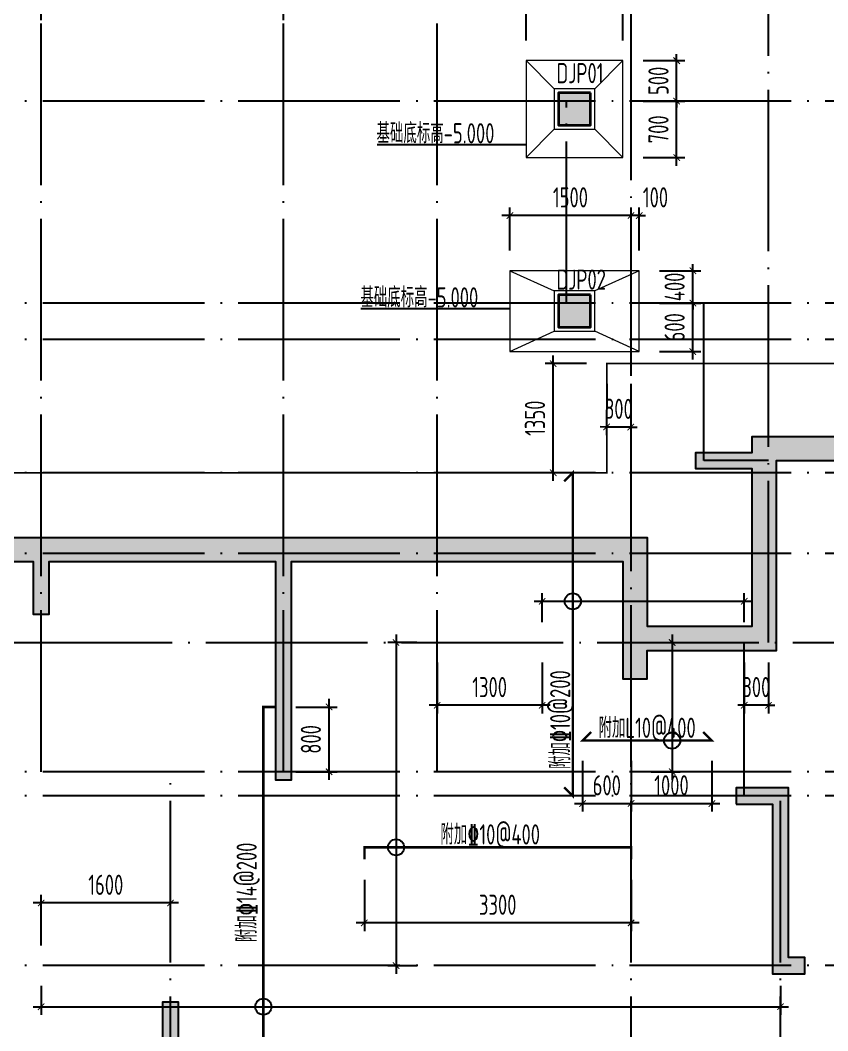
# Model space of a CAD drawing. Extents: x 826826 to 1642106, y -156213 to 399140.
# Drawn here: x 1071416 to 1081409, y 331422 to 343928 of the extents above; entities that cross this region are included whole.
import ezdxf
from ezdxf.enums import TextEntityAlignment as Align

# ---------------------------------------------------------------- set-up
doc = ezdxf.new("R2010")
doc.units = 0
doc.header["$LTSCALE"] = 1000
doc.linetypes.add('DOTE', pattern=[2.42, 2, -0.2, 0.02, -0.2])
doc.layers.get('0').update_dxf_attribs({"linetype": 'CONTINUOUS'})
doc.layers.get('DEFPOINTS').update_dxf_attribs({"linetype": 'CONTINUOUS'})
for name, color, linetype in [('A-AXIS', 1, 'CONTINUOUS'), ('A-DOTE', 10, 'DOTE'), ('DIM_ELEV', 3, 'CONTINUOUS'), ('S-B板配筋', 6, 'CONTINUOUS'), ('S-B板配筋号', 7, 'CONTINUOUS'), ('S-J基础底板', 5, 'CONTINUOUS'), ('S-J基础底板标注', 3, 'CONTINUOUS'), ('S-Q墙填充', 252, 'CONTINUOUS'), ('S-Q墙实线', 6, 'CONTINUOUS'), ('S-Y一般标注', 3, 'CONTINUOUS'), ('S-Z柱填充', 252, 'CONTINUOUS'), ('S-Z柱实线', 6, 'CONTINUOUS'), ('独立基础', 2, 'CONTINUOUS')]:
    doc.layers.add(name, color=color, linetype=linetype)
doc.layers.add('独基集中标注', color=7, linetype='CONTINUOUS', lineweight=18)
doc.styles.add('TSSD_DIMENSION', font='Tssdeng.shx', dxfattribs={"width": 0.7, "bigfont": 'tssdchn.shx'})
doc.styles.add('TSSD_REIN', font='tssdeng.shx', dxfattribs={"width": 0.7, "height": 300, "bigfont": 'tssdchn.shx'})
doc.styles.add('样式 1', font='yjkeng.shx', dxfattribs={"width": 0.7, "height": 250, "bigfont": 'yjkchn.shx'})
doc.dimstyles.new('TSSD_100_100$0', dxfattribs={"dimtxt": 300, "dimasz": 80, "dimexe": 100, "dimexo": 250, "dimgap": 100, "dimtad": 1, "dimdec": 0, "dimzin": 0, "dimdsep": 46, "dimtxsty": 'TSSD_DIMENSION', "dimblk": 'ARCHTICK', "dimcen": 0, "dimdle": 100, "dimclrd": 3, "dimclre": 3, "dimclrt": 7, "dimadec": 0, "dimazin": 0, "dimtfac": 1, "dimtdec": 0, "dimtix": 1, "dimtmove": 2, "dimatfit": 3, "dimldrblk": 'ARCHTICK', "dimfxl": 0, "dimtolj": 1, "dimtzin": 0, "dimarcsym": 0})

# ---------------------------------------------------------------- blocks, each defined once
blk = doc.blocks.new('_ArchTick')
at = {"color": 0, "linetype": 'ByBlock', "const_width": 0.15}
blk.add_lwpolyline([(-0.5, -0.5), (0.5, 0.5)], dxfattribs=at)
blk = doc.blocks.new('*D48')
at = {"layer": 'DEFPOINTS', "color": 0}
for p in [(742521, 350782), (740721, 349782), (742521, 349782)]:
    blk.add_point(p, dxfattribs=at)
at = {"layer": 'S-Y一般标注', "color": 0, "lineweight": -2}
for p, q in [((740721, 350032), (740721, 350882)), ((742521, 350032), (742521, 350882)), ((740621, 350782), (742621, 350782))]:
    blk.add_line(p, q, dxfattribs=at)
at = {"layer": 'S-Y一般标注', "color": 0, "lineweight": -2, "xscale": 100, "yscale": 100, "zscale": 100, "rotation": 180}
blk.add_blockref('_ArchTick', (740721, 350782), dxfattribs=at)
at = {"layer": 'S-Y一般标注', "color": 0, "lineweight": -2, "xscale": 100, "yscale": 100, "zscale": 100}
blk.add_blockref('_ArchTick', (742521, 350782), dxfattribs=at)
at = {"layer": 'S-Y一般标注', "color": 7, "insert": (741621, 351032), "char_height": 300, "attachment_point": 5, "style": 'TSSD_DIMENSION'}
blk.add_mtext('\\A1;1800', dxfattribs=at)
blk = doc.blocks.new('*D49')
at = {"layer": 'DEFPOINTS', "color": 0}
for p in [(745521, 350782), (742521, 349782), (745521, 349782)]:
    blk.add_point(p, dxfattribs=at)
at = {"layer": 'S-Y一般标注', "color": 0, "lineweight": -2}
for p, q in [((742521, 350032), (742521, 350882)), ((745521, 350032), (745521, 350882)), ((742421, 350782), (745621, 350782))]:
    blk.add_line(p, q, dxfattribs=at)
at = {"layer": 'S-Y一般标注', "color": 0, "lineweight": -2, "xscale": 100, "yscale": 100, "zscale": 100, "rotation": 180}
blk.add_blockref('_ArchTick', (742521, 350782), dxfattribs=at)
at = {"layer": 'S-Y一般标注', "color": 0, "lineweight": -2, "xscale": 100, "yscale": 100, "zscale": 100}
blk.add_blockref('_ArchTick', (745521, 350782), dxfattribs=at)
at = {"layer": 'S-Y一般标注', "color": 7, "insert": (744021, 351032), "char_height": 300, "attachment_point": 5, "style": 'TSSD_DIMENSION'}
blk.add_mtext('\\A1;3000', dxfattribs=at)
blk = doc.blocks.new('*D50')
at = {"layer": 'DEFPOINTS', "color": 0}
for p in [(747421, 350782), (745521, 349782), (747421, 349782)]:
    blk.add_point(p, dxfattribs=at)
at = {"layer": 'S-Y一般标注', "color": 0, "lineweight": -2}
for p, q in [((745521, 350032), (745521, 350882)), ((747421, 350032), (747421, 350882)), ((745421, 350782), (747521, 350782))]:
    blk.add_line(p, q, dxfattribs=at)
at = {"layer": 'S-Y一般标注', "color": 0, "lineweight": -2, "xscale": 100, "yscale": 100, "zscale": 100, "rotation": 180}
blk.add_blockref('_ArchTick', (745521, 350782), dxfattribs=at)
at = {"layer": 'S-Y一般标注', "color": 0, "lineweight": -2, "xscale": 100, "yscale": 100, "zscale": 100}
blk.add_blockref('_ArchTick', (747421, 350782), dxfattribs=at)
at = {"layer": 'S-Y一般标注', "color": 7, "insert": (746471, 351032), "char_height": 300, "attachment_point": 5, "style": 'TSSD_DIMENSION'}
blk.add_mtext('\\A1;1900', dxfattribs=at)
blk = doc.blocks.new('*D51')
at = {"layer": 'DEFPOINTS', "color": 0}
for p in [(749821, 350782), (747421, 349782), (749821, 349782)]:
    blk.add_point(p, dxfattribs=at)
at = {"layer": 'S-Y一般标注', "color": 0, "lineweight": -2}
for p, q in [((747421, 350032), (747421, 350882)), ((749821, 350032), (749821, 350882)), ((747321, 350782), (749921, 350782))]:
    blk.add_line(p, q, dxfattribs=at)
at = {"layer": 'S-Y一般标注', "color": 0, "lineweight": -2, "xscale": 100, "yscale": 100, "zscale": 100, "rotation": 180}
blk.add_blockref('_ArchTick', (747421, 350782), dxfattribs=at)
at = {"layer": 'S-Y一般标注', "color": 0, "lineweight": -2, "xscale": 100, "yscale": 100, "zscale": 100}
blk.add_blockref('_ArchTick', (749821, 350782), dxfattribs=at)
at = {"layer": 'S-Y一般标注', "color": 7, "insert": (748621, 351032), "char_height": 300, "attachment_point": 5, "style": 'TSSD_DIMENSION'}
blk.add_mtext('\\A1;2400', dxfattribs=at)
blk = doc.blocks.new('*D52')
at = {"layer": 'DEFPOINTS', "color": 0}
for p in [(751521, 350782), (749821, 349782), (751521, 349782)]:
    blk.add_point(p, dxfattribs=at)
at = {"layer": 'S-Y一般标注', "color": 0, "lineweight": -2}
for p, q in [((749821, 350032), (749821, 350882)), ((751521, 350032), (751521, 350882)), ((749721, 350782), (751621, 350782))]:
    blk.add_line(p, q, dxfattribs=at)
at = {"layer": 'S-Y一般标注', "color": 0, "lineweight": -2, "xscale": 100, "yscale": 100, "zscale": 100, "rotation": 180}
blk.add_blockref('_ArchTick', (749821, 350782), dxfattribs=at)
at = {"layer": 'S-Y一般标注', "color": 0, "lineweight": -2, "xscale": 100, "yscale": 100, "zscale": 100}
blk.add_blockref('_ArchTick', (751521, 350782), dxfattribs=at)
at = {"layer": 'S-Y一般标注', "color": 7, "insert": (750671, 351032), "char_height": 300, "attachment_point": 5, "style": 'TSSD_DIMENSION'}
blk.add_mtext('\\A1;1700', dxfattribs=at)
blk = doc.blocks.new('*D53')
at = {"layer": 'DEFPOINTS', "color": 0}
for p in [(754321, 350782), (751521, 349782), (754321, 349782)]:
    blk.add_point(p, dxfattribs=at)
at = {"layer": 'S-Y一般标注', "color": 0, "lineweight": -2}
for p, q in [((751521, 350032), (751521, 350882)), ((754321, 350032), (754321, 350882)), ((751421, 350782), (754421, 350782))]:
    blk.add_line(p, q, dxfattribs=at)
at = {"layer": 'S-Y一般标注', "color": 0, "lineweight": -2, "xscale": 100, "yscale": 100, "zscale": 100, "rotation": 180}
blk.add_blockref('_ArchTick', (751521, 350782), dxfattribs=at)
at = {"layer": 'S-Y一般标注', "color": 0, "lineweight": -2, "xscale": 100, "yscale": 100, "zscale": 100}
blk.add_blockref('_ArchTick', (754321, 350782), dxfattribs=at)
at = {"layer": 'S-Y一般标注', "color": 7, "insert": (752921, 351032), "char_height": 300, "attachment_point": 5, "style": 'TSSD_DIMENSION'}
blk.add_mtext('\\A1;2800', dxfattribs=at)
blk = doc.blocks.new('*D979')
at = {"layer": 'DEFPOINTS', "color": 0}
for p in [(1078875, 342928), (1079539, 342928), (1078875, 342228)]:
    blk.add_point(p, dxfattribs=at)
at = {"layer": 'S-J基础底板标注', "color": 3, "lineweight": -2}
for p, q in [((1079125, 342928), (1079639, 342928)), ((1079539, 342128), (1079539, 343028)), ((1079125, 342228), (1079639, 342228))]:
    blk.add_line(p, q, dxfattribs=at)
at = {"layer": 'S-J基础底板标注', "color": 3, "lineweight": -2, "xscale": 80, "yscale": 80, "zscale": 80}
for p, rotation in [((1079539, 342928), 90), ((1079539, 342228), 270)]:
    blk.add_blockref('_ArchTick', p, dxfattribs=dict(at, rotation=rotation))
at = {"layer": 'S-J基础底板标注', "color": 7, "insert": (1079314, 342578), "char_height": 250, "attachment_point": 5, "rotation": 90, "style": 'TSSD_DIMENSION'}
blk.add_mtext('\\A1;700', dxfattribs=at)
blk = doc.blocks.new('*D980')
at = {"layer": 'DEFPOINTS', "color": 0}
for p in [(1079075, 340828), (1079739, 340828), (1079075, 340428)]:
    blk.add_point(p, dxfattribs=at)
at = {"layer": 'S-J基础底板标注', "color": 3, "lineweight": -2}
for p, q in [((1079325, 340828), (1079839, 340828)), ((1079739, 340828), (1079739, 340908)), ((1079739, 340428), (1079739, 340828)), ((1079325, 340428), (1079839, 340428)), ((1079739, 340428), (1079739, 340348))]:
    blk.add_line(p, q, dxfattribs=at)
at = {"layer": 'S-J基础底板标注', "color": 3, "lineweight": -2, "xscale": 80, "yscale": 80, "zscale": 80}
for p, rotation in [((1079739, 340828), 270), ((1079739, 340428), 90)]:
    blk.add_blockref('_ArchTick', p, dxfattribs=dict(at, rotation=rotation))
at = {"layer": 'S-J基础底板标注', "color": 7, "insert": (1079514, 340628), "char_height": 250, "attachment_point": 5, "rotation": 90, "style": 'TSSD_DIMENSION'}
blk.add_mtext('\\A1;400', dxfattribs=at)
blk = doc.blocks.new('*D984')
at = {"layer": 'DEFPOINTS', "color": 0}
for p in [(1078975, 341511), (1078975, 340828), (1079075, 340828)]:
    blk.add_point(p, dxfattribs=at)
at = {"layer": 'S-J基础底板标注', "color": 3, "lineweight": -2}
for p, q in [((1078975, 341078), (1078975, 341611)), ((1079075, 341078), (1079075, 341611)), ((1078975, 341511), (1078895, 341511)), ((1079075, 341511), (1078975, 341511)), ((1079075, 341511), (1079155, 341511))]:
    blk.add_line(p, q, dxfattribs=at)
at = {"layer": 'S-J基础底板标注', "color": 3, "lineweight": -2, "xscale": 80, "yscale": 80, "zscale": 80}
for p, rotation in [((1078975, 341511), 1.591803900112224e-05), ((1079075, 341511), 180.000015918039)]:
    blk.add_blockref('_ArchTick', p, dxfattribs=dict(at, rotation=rotation))
at = {"layer": 'S-J基础底板标注', "color": 7, "insert": (1079277, 341736), "char_height": 250, "attachment_point": 5, "rotation": 0, "style": 'TSSD_DIMENSION'}
blk.add_mtext('\\A1;100', dxfattribs=at)
blk = doc.blocks.new('*D985')
at = {"layer": 'DEFPOINTS', "color": 0}
for p in [(1079075, 340428), (1079739, 340428), (1079075, 339828)]:
    blk.add_point(p, dxfattribs=at)
at = {"layer": 'S-J基础底板标注', "color": 3, "lineweight": -2}
for p, q in [((1079325, 340428), (1079839, 340428)), ((1079739, 339728), (1079739, 340528)), ((1079325, 339828), (1079839, 339828))]:
    blk.add_line(p, q, dxfattribs=at)
at = {"layer": 'S-J基础底板标注', "color": 3, "lineweight": -2, "xscale": 80, "yscale": 80, "zscale": 80}
for p, rotation in [((1079739, 340428), 90), ((1079739, 339828), 270)]:
    blk.add_blockref('_ArchTick', p, dxfattribs=dict(at, rotation=rotation))
at = {"layer": 'S-J基础底板标注', "color": 7, "insert": (1079514, 340128), "char_height": 250, "attachment_point": 5, "rotation": 90, "style": 'TSSD_DIMENSION'}
blk.add_mtext('\\A1;600', dxfattribs=at)
blk = doc.blocks.new('*D986')
at = {"layer": 'DEFPOINTS', "color": 0}
for p in [(1078875, 343428), (1079539, 343428), (1078875, 342928)]:
    blk.add_point(p, dxfattribs=at)
at = {"layer": 'S-J基础底板标注', "color": 3, "lineweight": -2}
for p, q in [((1079125, 343428), (1079639, 343428)), ((1079539, 343428), (1079539, 343508)), ((1079539, 342928), (1079539, 343428)), ((1079125, 342928), (1079639, 342928)), ((1079539, 342928), (1079539, 342848))]:
    blk.add_line(p, q, dxfattribs=at)
at = {"layer": 'S-J基础底板标注', "color": 3, "lineweight": -2, "xscale": 80, "yscale": 80, "zscale": 80}
for p, rotation in [((1079539, 343428), 270), ((1079539, 342928), 90)]:
    blk.add_blockref('_ArchTick', p, dxfattribs=dict(at, rotation=rotation))
at = {"layer": 'S-J基础底板标注', "color": 7, "insert": (1079314, 343178), "char_height": 250, "attachment_point": 5, "rotation": 90, "style": 'TSSD_DIMENSION'}
blk.add_mtext('\\A1;500', dxfattribs=at)
blk = doc.blocks.new('*D990')
at = {"layer": 'DEFPOINTS', "color": 0}
for p in [(1077675, 344211), (1077675, 343428), (1078875, 343428)]:
    blk.add_point(p, dxfattribs=at)
at = {"layer": 'S-J基础底板标注', "color": 3, "lineweight": -2}
for p, q in [((1077675, 343678), (1077675, 344311)), ((1078875, 343678), (1078875, 344311)), ((1078975, 344211), (1077575, 344211))]:
    blk.add_line(p, q, dxfattribs=at)
at = {"layer": 'S-J基础底板标注', "color": 3, "lineweight": -2, "xscale": 80, "yscale": 80, "zscale": 80}
for p, rotation in [((1077675, 344211), 180.0001077058523), ((1078875, 344211), 0.0001077058522369612)]:
    blk.add_blockref('_ArchTick', p, dxfattribs=dict(at, rotation=rotation))
at = {"layer": 'S-J基础底板标注', "color": 7, "insert": (1078275, 344436), "char_height": 250, "attachment_point": 5, "rotation": 0.0001, "style": 'TSSD_DIMENSION'}
blk.add_mtext('\\A1;1200', dxfattribs=at)
blk = doc.blocks.new('*D1014')
at = {"layer": 'DEFPOINTS', "color": 0}
for p in [(1078011, 339678), (1078675, 339678), (1078675, 338328)]:
    blk.add_point(p, dxfattribs=at)
at = {"layer": 'S-J基础底板标注', "color": 3, "lineweight": -2}
for p, q in [((1078425, 339678), (1077911, 339678)), ((1078011, 338228), (1078011, 339778)), ((1078425, 338328), (1077911, 338328))]:
    blk.add_line(p, q, dxfattribs=at)
at = {"layer": 'S-J基础底板标注', "color": 3, "lineweight": -2, "xscale": 80, "yscale": 80, "zscale": 80}
for p, rotation in [((1078011, 339678), 90), ((1078011, 338328), 270)]:
    blk.add_blockref('_ArchTick', p, dxfattribs=dict(at, rotation=rotation))
at = {"layer": 'S-J基础底板标注', "color": 7, "insert": (1077786, 339003), "char_height": 250, "attachment_point": 5, "rotation": 90, "style": 'TSSD_DIMENSION'}
blk.add_mtext('\\A1;1350', dxfattribs=at)
blk = doc.blocks.new('*D1025')
at = {"layer": 'DEFPOINTS', "color": 0}
for p in [(1078675, 339678), (1078975, 339677), (1078672, 338894)]:
    blk.add_point(p, dxfattribs=at)
at = {"layer": 'S-J基础底板标注', "color": 3, "lineweight": -2}
for p, q in [((1078674, 339428), (1078671, 338794)), ((1078974, 339427), (1078971, 338793)), ((1078672, 338894), (1078592, 338895)), ((1078972, 338893), (1078672, 338894)), ((1078972, 338893), (1079052, 338893))]:
    blk.add_line(p, q, dxfattribs=at)
at = {"layer": 'S-J基础底板标注', "color": 3, "lineweight": -2, "xscale": 80, "yscale": 80, "zscale": 80}
for p, rotation in [((1078672, 338894), 359.7453935902107), ((1078972, 338893), 179.7453935902106)]:
    blk.add_blockref('_ArchTick', p, dxfattribs=dict(at, rotation=rotation))
at = {"layer": 'S-J基础底板标注', "color": 7, "insert": (1078823, 339119), "char_height": 250, "attachment_point": 5, "rotation": 359.7454, "style": 'TSSD_DIMENSION'}
blk.add_mtext('\\A1;300', dxfattribs=at)
blk = doc.blocks.new('*D1043')
at = {"layer": 'DEFPOINTS', "color": 0, "ltscale": 0.5}
for p in [(1071675, 332228), (1080825, 332228), (1080825, 331720)]:
    blk.add_point(p, dxfattribs=at)
at = {"layer": 'S-J基础底板标注', "color": 3, "lineweight": -2, "ltscale": 0.5}
for p, q in [((1071675, 331978), (1071675, 331620)), ((1080825, 331978), (1080825, 331620)), ((1071575, 331720), (1080925, 331720))]:
    blk.add_line(p, q, dxfattribs=at)
at = {"layer": 'S-J基础底板标注', "color": 3, "lineweight": -2, "ltscale": 0.5, "xscale": 80, "yscale": 80, "zscale": 80, "rotation": 180}
blk.add_blockref('_ArchTick', (1071675, 331720), dxfattribs=at)
at = {"layer": 'S-J基础底板标注', "color": 3, "lineweight": -2, "ltscale": 0.5, "xscale": 80, "yscale": 80, "zscale": 80}
blk.add_blockref('_ArchTick', (1080825, 331720), dxfattribs=at)
blk = doc.blocks.new('*D1048')
at = {"layer": 'DEFPOINTS', "color": 0, "ltscale": 0.5}
for p in [(1078975, 336228), (1078975, 334628), (1079483, 334628)]:
    blk.add_point(p, dxfattribs=at)
at = {"layer": 'S-J基础底板标注', "color": 3, "lineweight": -2, "ltscale": 0.5}
for p, q in [((1079483, 336328), (1079483, 334528)), ((1079225, 336228), (1079583, 336228)), ((1079225, 334628), (1079583, 334628))]:
    blk.add_line(p, q, dxfattribs=at)
at = {"layer": 'S-J基础底板标注', "color": 3, "lineweight": -2, "ltscale": 0.5, "xscale": 80, "yscale": 80, "zscale": 80}
for p, rotation in [((1079483, 336228), 90), ((1079483, 334628), 270)]:
    blk.add_blockref('_ArchTick', p, dxfattribs=dict(at, rotation=rotation))
blk = doc.blocks.new('*D1049')
at = {"layer": 'DEFPOINTS', "color": 0}
for p in [(1078375, 335013), (1078975, 335013), (1078975, 334235)]:
    blk.add_point(p, dxfattribs=at)
at = {"layer": 'S-J基础底板标注', "color": 3, "lineweight": -2}
for p, q in [((1078375, 334763), (1078375, 334135)), ((1078975, 334763), (1078975, 334135)), ((1078275, 334235), (1079075, 334235))]:
    blk.add_line(p, q, dxfattribs=at)
at = {"layer": 'S-J基础底板标注', "color": 3, "lineweight": -2, "xscale": 80, "yscale": 80, "zscale": 80, "rotation": 180}
blk.add_blockref('_ArchTick', (1078375, 334235), dxfattribs=at)
at = {"layer": 'S-J基础底板标注', "color": 3, "lineweight": -2, "xscale": 80, "yscale": 80, "zscale": 80}
blk.add_blockref('_ArchTick', (1078975, 334235), dxfattribs=at)
at = {"layer": 'S-J基础底板标注', "color": 7, "insert": (1078675, 334460), "char_height": 250, "attachment_point": 5, "style": 'TSSD_DIMENSION'}
blk.add_mtext('\\A1;600', dxfattribs=at)
blk = doc.blocks.new('*D1050')
at = {"layer": 'DEFPOINTS', "color": 0}
for p in [(1078975, 335013), (1079975, 335013), (1079975, 334235)]:
    blk.add_point(p, dxfattribs=at)
at = {"layer": 'S-J基础底板标注', "color": 3, "lineweight": -2}
for p, q in [((1078975, 334763), (1078975, 334135)), ((1079975, 334763), (1079975, 334135)), ((1078875, 334235), (1080075, 334235))]:
    blk.add_line(p, q, dxfattribs=at)
at = {"layer": 'S-J基础底板标注', "color": 3, "lineweight": -2, "xscale": 80, "yscale": 80, "zscale": 80, "rotation": 180}
blk.add_blockref('_ArchTick', (1078975, 334235), dxfattribs=at)
at = {"layer": 'S-J基础底板标注', "color": 3, "lineweight": -2, "xscale": 80, "yscale": 80, "zscale": 80}
blk.add_blockref('_ArchTick', (1079975, 334235), dxfattribs=at)
at = {"layer": 'S-J基础底板标注', "color": 7, "insert": (1079475, 334460), "char_height": 250, "attachment_point": 5, "style": 'TSSD_DIMENSION'}
blk.add_mtext('\\A1;1000', dxfattribs=at)
blk = doc.blocks.new('*D1053')
at = {"layer": 'DEFPOINTS', "color": 0, "ltscale": 0.5}
for p in [(1076575, 336228), (1076067, 332228), (1076575, 332228)]:
    blk.add_point(p, dxfattribs=at)
at = {"layer": 'S-J基础底板标注', "color": 3, "lineweight": -2, "ltscale": 0.5}
for p, q in [((1076067, 336328), (1076067, 332128)), ((1076325, 336228), (1075967, 336228)), ((1076325, 332228), (1075967, 332228))]:
    blk.add_line(p, q, dxfattribs=at)
at = {"layer": 'S-J基础底板标注', "color": 3, "lineweight": -2, "ltscale": 0.5, "xscale": 80, "yscale": 80, "zscale": 80}
for p, rotation in [((1076067, 336228), 89.99955301779211), ((1076067, 332228), 269.9995530177921)]:
    blk.add_blockref('_ArchTick', p, dxfattribs=dict(at, rotation=rotation))
blk = doc.blocks.new('*D1051')
at = {"layer": 'DEFPOINTS', "color": 0}
for p in [(1075675, 333542), (1078975, 333542), (1075675, 332757)]:
    blk.add_point(p, dxfattribs=at)
at = {"layer": 'S-J基础底板标注', "color": 3, "lineweight": -2}
for p, q in [((1075675, 333292), (1075675, 332657)), ((1078975, 333292), (1078975, 332657)), ((1079075, 332757), (1075575, 332757))]:
    blk.add_line(p, q, dxfattribs=at)
at = {"layer": 'S-J基础底板标注', "color": 3, "lineweight": -2, "xscale": 80, "yscale": 80, "zscale": 80}
for p, rotation in [((1075675, 332757), 179.9999641309069), ((1078975, 332757), 359.9999641309069)]:
    blk.add_blockref('_ArchTick', p, dxfattribs=dict(at, rotation=rotation))
at = {"layer": 'S-J基础底板标注', "color": 7, "insert": (1077325, 332982), "char_height": 250, "attachment_point": 5, "rotation": 360, "style": 'TSSD_DIMENSION'}
blk.add_mtext('\\A1;3300', dxfattribs=at)
blk = doc.blocks.new('20210820.17331684')
at = {"layer": '独立基础', "lineweight": 18}
for p, q in [((74774, 64347), (75324, 64097)), ((76374, 64347), (75824, 64097)), ((74774, 63347), (75324, 63597)), ((76374, 63347), (75824, 63597))]:
    blk.add_line(p, q, dxfattribs=at)
for points in [[(76374, 64347), (74774, 64347), (74774, 63347), (76374, 63347)], [(75824, 64097), (75324, 64097), (75324, 63597), (75824, 63597)]]:
    blk.add_lwpolyline(points, close=True, dxfattribs=at)
blk = doc.blocks.new('*D2437')
at = {"layer": 'DEFPOINTS', "color": 0}
for p in [(1078875, 344211), (1078875, 343428), (1078975, 343428)]:
    blk.add_point(p, dxfattribs=at)
at = {"layer": 'S-J基础底板标注', "color": 3, "lineweight": -2}
for p, q in [((1078875, 343678), (1078875, 344311)), ((1078975, 343678), (1078975, 344311)), ((1078875, 344211), (1078795, 344211)), ((1078975, 344211), (1078875, 344211)), ((1078975, 344211), (1079055, 344211))]:
    blk.add_line(p, q, dxfattribs=at)
at = {"layer": 'S-J基础底板标注', "color": 3, "lineweight": -2, "xscale": 80, "yscale": 80, "zscale": 80}
for p, rotation in [((1078875, 344211), 0.0001077058472598727), ((1078975, 344211), 180.0001077058472)]:
    blk.add_blockref('_ArchTick', p, dxfattribs=dict(at, rotation=rotation))
at = {"layer": 'S-J基础底板标注', "color": 7, "insert": (1079177, 344436), "char_height": 250, "attachment_point": 5, "rotation": 0.0001, "style": 'TSSD_DIMENSION'}
blk.add_mtext('\\A1;100', dxfattribs=at)
blk = doc.blocks.new('*D2438')
at = {"layer": 'DEFPOINTS', "color": 0}
for p in [(1077475, 341511), (1077475, 340828), (1078975, 340828)]:
    blk.add_point(p, dxfattribs=at)
at = {"layer": 'S-J基础底板标注', "color": 3, "lineweight": -2}
for p, q in [((1077475, 341078), (1077475, 341611)), ((1078975, 341078), (1078975, 341611)), ((1079075, 341511), (1077375, 341511))]:
    blk.add_line(p, q, dxfattribs=at)
at = {"layer": 'S-J基础底板标注', "color": 3, "lineweight": -2, "xscale": 80, "yscale": 80, "zscale": 80}
for p, rotation in [((1077475, 341511), 180.0000159180163), ((1078975, 341511), 1.591801626510403e-05)]:
    blk.add_blockref('_ArchTick', p, dxfattribs=dict(at, rotation=rotation))
at = {"layer": 'S-J基础底板标注', "color": 7, "insert": (1078225, 341736), "char_height": 250, "attachment_point": 5, "rotation": 0, "style": 'TSSD_DIMENSION'}
blk.add_mtext('\\A1;1500', dxfattribs=at)
blk = doc.blocks.new('*D2441')
at = {"layer": 'DEFPOINTS', "color": 0}
for p in [(1074575, 335429), (1075238, 335429), (1074575, 334628)]:
    blk.add_point(p, dxfattribs=at)
at = {"layer": 'S-J基础底板标注', "color": 3, "lineweight": -2}
for p, q in [((1074825, 335429), (1075338, 335429)), ((1075238, 334528), (1075238, 335529)), ((1074825, 334628), (1075338, 334628))]:
    blk.add_line(p, q, dxfattribs=at)
at = {"layer": 'S-J基础底板标注', "color": 3, "lineweight": -2, "xscale": 80, "yscale": 80, "zscale": 80}
for p, rotation in [((1075238, 335429), 90), ((1075238, 334628), 270)]:
    blk.add_blockref('_ArchTick', p, dxfattribs=dict(at, rotation=rotation))
at = {"layer": 'S-J基础底板标注', "color": 7, "insert": (1075013, 335028), "char_height": 250, "attachment_point": 5, "rotation": 90, "style": 'TSSD_DIMENSION'}
blk.add_mtext('\\A1;800', dxfattribs=at)
blk = doc.blocks.new('*D2444')
at = {"layer": 'DEFPOINTS', "color": 0}
for p in [(1071675, 333004), (1071675, 332228), (1073275, 332228)]:
    blk.add_point(p, dxfattribs=at)
at = {"layer": 'S-J基础底板标注', "color": 3, "lineweight": -2}
for p, q in [((1071675, 332478), (1071675, 333104)), ((1073275, 332478), (1073275, 333104)), ((1073375, 333004), (1071575, 333004))]:
    blk.add_line(p, q, dxfattribs=at)
at = {"layer": 'S-J基础底板标注', "color": 3, "lineweight": -2, "xscale": 80, "yscale": 80, "zscale": 80}
for p, rotation in [((1071675, 333004), 179.9999227252363), ((1073275, 333004), 359.9999227252363)]:
    blk.add_blockref('_ArchTick', p, dxfattribs=dict(at, rotation=rotation))
at = {"layer": 'S-J基础底板标注', "color": 7, "insert": (1072475, 333229), "char_height": 250, "attachment_point": 5, "rotation": 359.9999, "style": 'TSSD_DIMENSION'}
blk.add_mtext('\\A1;1600', dxfattribs=at)
blk = doc.blocks.new('*D2446')
at = {"layer": 'DEFPOINTS', "color": 0, "ltscale": 0.5}
for p in [(1080375, 336737), (1077875, 336228), (1080375, 336228)]:
    blk.add_point(p, dxfattribs=at)
at = {"layer": 'S-J基础底板标注', "color": 3, "lineweight": -2, "ltscale": 0.5}
for p, q in [((1077875, 336478), (1077875, 336837)), ((1080375, 336478), (1080375, 336837)), ((1077775, 336737), (1080475, 336737))]:
    blk.add_line(p, q, dxfattribs=at)
at = {"layer": 'S-J基础底板标注', "color": 3, "lineweight": -2, "ltscale": 0.5, "xscale": 80, "yscale": 80, "zscale": 80, "rotation": 180}
blk.add_blockref('_ArchTick', (1077875, 336737), dxfattribs=at)
at = {"layer": 'S-J基础底板标注', "color": 3, "lineweight": -2, "ltscale": 0.5, "xscale": 80, "yscale": 80, "zscale": 80}
blk.add_blockref('_ArchTick', (1080375, 336737), dxfattribs=at)
blk = doc.blocks.new('*D2451')
at = {"layer": 'DEFPOINTS', "color": 0}
for p in [(1080375, 336228), (1080675, 336228), (1080375, 335450)]:
    blk.add_point(p, dxfattribs=at)
at = {"layer": 'S-J基础底板标注', "color": 3, "lineweight": -2}
for p, q in [((1080375, 335978), (1080375, 335350)), ((1080675, 335978), (1080675, 335350)), ((1080375, 335450), (1080295, 335450)), ((1080675, 335450), (1080375, 335450)), ((1080675, 335450), (1080755, 335450))]:
    blk.add_line(p, q, dxfattribs=at)
at = {"layer": 'S-J基础底板标注', "color": 3, "lineweight": -2, "xscale": 80, "yscale": 80, "zscale": 80}
blk.add_blockref('_ArchTick', (1080375, 335450), dxfattribs=at)
at = {"layer": 'S-J基础底板标注', "color": 3, "lineweight": -2, "xscale": 80, "yscale": 80, "zscale": 80, "rotation": 180}
blk.add_blockref('_ArchTick', (1080675, 335450), dxfattribs=at)
at = {"layer": 'S-J基础底板标注', "color": 7, "insert": (1080525, 335675), "char_height": 250, "attachment_point": 5, "style": 'TSSD_DIMENSION'}
blk.add_mtext('\\A1;300', dxfattribs=at)
blk = doc.blocks.new('*D2452')
at = {"layer": 'DEFPOINTS', "color": 0}
for p in [(1076575, 336228), (1077875, 336228), (1076575, 335450)]:
    blk.add_point(p, dxfattribs=at)
at = {"layer": 'S-J基础底板标注', "color": 3, "lineweight": -2}
for p, q in [((1076575, 335978), (1076575, 335350)), ((1077875, 335978), (1077875, 335350)), ((1077975, 335450), (1076475, 335450))]:
    blk.add_line(p, q, dxfattribs=at)
at = {"layer": 'S-J基础底板标注', "color": 3, "lineweight": -2, "xscale": 80, "yscale": 80, "zscale": 80}
for p, rotation in [((1076575, 335450), 180.0000024634336), ((1077875, 335450), 2.463433617094779e-06)]:
    blk.add_blockref('_ArchTick', p, dxfattribs=dict(at, rotation=rotation))
at = {"layer": 'S-J基础底板标注', "color": 7, "insert": (1077225, 335675), "char_height": 250, "attachment_point": 5, "rotation": 0, "style": 'TSSD_DIMENSION'}
blk.add_mtext('\\A1;1300', dxfattribs=at)
blk = doc.blocks.new('20210801.08473688')
at = {"layer": 'A-AXIS'}
for p, q in [((6100, 19800), (6100, 22300)), ((9100, 19800), (9100, 22300)), ((13400, 19800), (13400, 22300)), ((15100, 19800), (15100, 22300))]:
    blk.add_line(p, q, dxfattribs=at)
at = {"layer": 'A-DOTE'}
for p, q in [((6100, 10500), (6100, 19800)), ((9100, 10500), (9100, 19800)), ((11000, 10500), (11000, 19800)), ((13400, 3300), (13400, 19800)), ((15100, 12100), (15100, 19800)), ((54100, 18800), (3300, 18800)), ((12600, 16300), (12600, 18800)), ((54100, 16300), (3300, 16300)), ((14300, 14350), (14300, 16300)), ((54100, 15850), (3300, 15850)), ((15100, 14350), (14300, 14350)), ((54100, 14200), (3300, 14200)), ((54100, 13200), (3300, 13200)), ((3300, 12100), (54100, 12100)), ((14800, 10200), (14800, 12100)), ((54100, 10500), (3300, 10500)), ((7700, 3300), (7700, 10500)), ((54100, 10200), (3300, 10200)), ((15250, 3300), (15250, 10200)), ((54100, 8100), (3300, 8100))]:
    blk.add_line(p, q, dxfattribs=at)
at = {"layer": 'S-Y一般标注'}
for p1, p2, picture, middle in [((4300, 19800), (6100, 19800), '*D48', (5200, 21050)), ((6100, 19800), (9100, 19800), '*D49', (7600, 21050)), ((9100, 19800), (11000, 19800), '*D50', (10050, 21050)), ((11000, 19800), (13400, 19800), '*D51', (12200, 21050)), ((13400, 19800), (15100, 19800), '*D52', (14250, 21050)), ((15100, 19800), (17900, 19800), '*D53', (16500, 21050))]:
    dim = blk.add_aligned_dim(p1=p1, p2=p2, distance=1000, dimstyle='TSSD_100_100$0', override={"dimasz": 100, "dimclrd": 0, "dimclre": 0}, dxfattribs=at)
    dim.commit()
    dim.dimension.update_dxf_attribs({"geometry": picture, "text_midpoint": middle, "insert": (-736421.3, -329982)})

msp = doc.modelspace()

# ---------------------------------------------------------------- hatches: boundary and pattern name
at = {"layer": 'S-Q墙填充'}
h = msp.add_hatch(dxfattribs=at)
h.set_pattern_fill('ARMORED', color=252, scale=50, style=0)
h.set_pattern_definition([(50, (-113647.46, -428945.12), (358.63009, -31.37607), [37.5, -412.5]), (355, (-113647.46, -428945.12), (-69.37567, 376.09607), [30, -330]), (100.4514, (-113617.57, -428947.74), (289.25469, 344.71977), [31.870095, -350.57106]), (46.1842, (-113647.46, -428845.12), (533.62052, -82.75951), [56.25, -618.75]), (96.6356, (-113603, -428852), (467.33135, 487.05894), [47.80514, -525.8565]), (351.1842, (-113647.46, -428845.1), (467.33097, 487.0593), [45, -495]), (21, (-113597.46, -428870.12), (298.453526, -201.309445), [37.5, -412.5]), (326, (-113597.46, -428870.12), (121.65767, 362.57502), [30, -330]), (71.4514, (-113572.6, -428886.9), (420.111314, 161.26525), [31.870095, -350.57106]), (37.5, (-113647.46, -428945.12), (6.079928, 166.446927), [0, -326, 0, -335, 0, -331.25]), (7.5, (-113647.46, -428945.12), (131.534769, 197.205856), [0, -191, 0, -318.5, 0, -126.25]), (327.5, (-113758.96, -428945.12), (266.911218, -11.277436), [0, -125, 0, -390, 0, -517.5]), (317.5, (-113808.96, -428945.12), (291.593085, 50.05249), [0, -162.5, 0, -259, 0, -367.5]), (45, (-113647.46, -428945.12), (-176.776695, 176.776695), [])])
h.paths.add_polyline_path([(1118875.02, 337528.34), (1109375.01, 337528.34), (1109375.01, 336428.34), (1108075.13, 336428.34), (1108075.13, 338378.34), (1108773.66, 338378.34), (1108773.66, 338578.34), (1108075.13, 338578.34), (1108075.13, 338778.34), (1104873.66, 338778.34), (1104873.66, 338578.34), (1104173.66, 338578.34), (1104173.66, 338378.34), (1104873.66, 338378.34), (1104873.66, 336428.34), (1103575.01, 336428.34), (1103575.01, 337528.34), (1084975.02, 337528.34), (1084975.02, 336428.34), (1083675.01, 336428.34), (1083675.01, 338378.34), (1084375.01, 338378.34), (1084375.01, 338578.34), (1083675.01, 338578.34), (1083675.01, 338778.34), (1080473.55, 338778.34), (1080473.55, 338578.34), (1079775.01, 338578.34), (1079775.01, 338378.34), (1080473.55, 338378.34), (1080473.55, 336428.34), (1079175.01, 336428.34), (1079175.01, 337528.34), (1069675.01, 337528.34), (1069675.01, 330028.34), (1073375.01, 330028.35), (1078775.01, 330028.35), (1078775.01, 328828.34), (1085375.01, 328828.34), (1085375.01, 330028.34), (1097775.01, 330028.34), (1103175.01, 330028.34), (1103175.01, 328828.34), (1109775.01, 328828.34), (1109775.01, 330028.34), (1118875.02, 330028.34)])
h.paths.add_polyline_path([(1069975.01, 334528.34), (1070675.01, 334528.34), (1070675.01, 334728.34), (1069975.01, 334728.34), (1069975.01, 337228.34), (1071575.01, 337228.34), (1071575.01, 336578.34), (1071775.01, 336578.34), (1071775.01, 337228.34), (1074575.01, 337228.34), (1074575.01, 334528.35), (1074775.01, 334528.35), (1074775.01, 337228.34), (1078875.01, 337228.34), (1078875.01, 335778.35), (1079175.01, 335778.35), (1079175.01, 336128.34), (1080773.55, 336128.34), (1080773.55, 338478.34), (1083375.01, 338478.34), (1083375.01, 336128.34), (1084975.02, 336128.34), (1084975.02, 335778.35), (1085275.02, 335778.35), (1085275.02, 337228.34), (1089375.01, 337228.34), (1089375.01, 334528.34), (1089575.01, 334528.35), (1089575.01, 337228.34), (1092374.96, 337228.34), (1092373.61, 334528.35), (1092573.61, 334528.35), (1092574.96, 337228.34), (1095975.01, 337228.34), (1095975.01, 334528.35), (1096175.01, 334528.35), (1096175.01, 337228.34), (1098975.01, 337228.34), (1098975.01, 334528.35), (1099175.01, 334528.34), (1099175.01, 337228.34), (1103275.01, 337228.34), (1103275.01, 335878.35), (1103575.01, 335878.35), (1103575.01, 336128.34), (1105173.66, 336128.34), (1105173.66, 338478.34), (1107775.13, 338478.34), (1107775.13, 336128.34), (1109375.01, 336128.34), (1109375.01, 335778.35), (1109675.01, 335778.35), (1109675.01, 337228.34), (1113775.01, 337228.34), (1113775.01, 334528.34), (1113975.01, 334528.34), (1113975.01, 337228.34), (1116775.01, 337228.33), (1116775.01, 336578.41), (1116975.01, 336578.41), (1116975.01, 337228.33), (1118575.02, 337228.33), (1118575.01, 334728.34), (1117875.01, 334728.34), (1117875.01, 334528.34), (1118575.01, 334528.34), (1118575.01, 330328.34), (1115375.01, 330328.34), (1115375.01, 331778.34), (1115175.01, 331778.35), (1115175.01, 330328.34), (1109775.01, 330328.34), (1109775.01, 330578.34), (1109475.01, 330578.34), (1109475.01, 329128.34), (1103475.01, 329128.34), (1103475.01, 330578.34), (1103175.01, 330578.34), (1103175.01, 330328.34), (1097775.01, 330328.34), (1097775.01, 331778.34), (1097575.01, 331778.34), (1097575.01, 330328.34), (1090975.01, 330328.34), (1090975.01, 331778.34), (1090775.01, 331778.34), (1090775.01, 330328.34), (1085375.01, 330328.34), (1085375.01, 330578.34), (1085075.01, 330578.34), (1085075.01, 329128.34), (1079075.01, 329128.34), (1079075.01, 330578.34), (1078775.01, 330578.34), (1078775.01, 330328.34), (1073375.01, 330328.34), (1073375.01, 331778.34), (1073175.01, 331778.34), (1073175.01, 330328.34), (1069975.01, 330328.34)], flags=16)
h.paths.add_polyline_path([(1080274.94, 334228.32), (1080274.94, 334428.34), (1080925.01, 334428.34), (1080925.01, 334428.32), (1080925.01, 332328.34), (1081125.01, 332328.34), (1081125.01, 332128.32), (1080725.01, 332128.32), (1080725.01, 334228.32)], flags=0)
h.paths.add_polyline_path([(1083025, 332328.34), (1083225, 332328.34), (1083225, 334428.34), (1083875.02, 334428.34), (1083875.02, 334228.32), (1083425.01, 334228.32), (1083425.01, 332128.32), (1083025, 332128.32)], flags=0)
h.paths.add_polyline_path([(1104674.96, 334228.32), (1104674.96, 334428.34), (1105325.02, 334428.34), (1105325.02, 332328.34), (1105525.02, 332328.34), (1105525.02, 332328.32), (1105525.02, 332128.32), (1105125.02, 332128.32), (1105125.02, 332128.34), (1105125.02, 334228.32)], flags=0)
h.paths.add_polyline_path([(1107425.02, 332328.34), (1107625.02, 332328.34), (1107625.02, 334428.34), (1108275.01, 334428.34), (1108275.01, 334228.32), (1107825.02, 334228.32), (1107825.02, 332128.32), (1107425.02, 332128.32)], flags=0)
h = msp.add_hatch(color=252, dxfattribs=at)
h.dxf.hatch_style = 1
h.paths.add_polyline_path([(1080275.02, 334228.34), (1080725.01, 334228.34), (1080725.01, 332128.34), (1081125.01, 332128.34), (1081125.01, 332328.34), (1080925.01, 332328.34), (1080925.01, 334428.34), (1080275.02, 334428.34)])
at = {"layer": 'S-Z柱填充'}
for points in [[(1078475.01, 343028.34), (1078075.01, 343028.34), (1078075.01, 342628.34), (1078475.01, 342628.34)], [(1078475.01, 340528.34), (1078075.01, 340528.34), (1078075.01, 340128.34), (1078475.01, 340128.34)]]:
    msp.add_hatch(color=256, dxfattribs=at).paths.add_polyline_path(points)

# ---------------------------------------------------------------- linework, layer by layer
at = {"layer": 'DIM_ELEV'}
for p, q in [((1075832.27, 342390.03), (1077675.01, 342390.03)), ((1075632.27, 340358.93), (1077475.01, 340358.93))]:
    msp.add_line(p, q, dxfattribs=at)
at = {"layer": 'S-B板配筋', "const_width": 30}
for points in [[(1078147.52, 334434.41), (1078253.59, 334328.34), (1078253.59, 338328.34), (1078147.52, 338222.28)], [(1074575.01, 335428.64), (1074425.01, 335428.64), (1074425.01, 330228.34), (1074575.01, 330228.34)], [(1079868.46, 335119.12), (1079974.53, 335013.05), (1078375, 335013.05), (1078481.06, 335119.12)], [(1078975.01, 333541.91), (1078975.01, 333691.91), (1075675.02, 333691.92), (1075675.02, 333541.92)]]:
    msp.add_lwpolyline(points, dxfattribs=at)
at = {"layer": 'S-J基础底板', "const_width": 20}
msp.add_lwpolyline([(1077675.01, 327728.34), (1086475.01, 327728.34), (1086475.01, 329228.35), (1102075.01, 329228.33), (1102075.01, 327728.34), (1110875.01, 327728.34), (1110875.01, 328928.34), (1119675.01, 328928.34), (1119675.01, 338328.34), (1109875.01, 338328.34), (1109875.01, 339678.34), (1103075.01, 339678.34), (1103075.01, 338328.34), (1085475.01, 338328.34), (1085475.01, 339678.34), (1078675.01, 339678.34), (1078675.01, 338328.34), (1069075.01, 338328.34), (1069075.01, 328928.34), (1077675.01, 328928.34)], close=True, dxfattribs=at)
at = {"layer": 'S-J基础底板标注', "color": 2, "ltscale": 0.5}
for centre in [(1078253.59, 336736.56), (1079482.93, 335013.05), (1076067.05, 333691.91), (1074425.08, 331720.13)]:
    msp.add_circle(centre, 100, dxfattribs=at)
at = {"layer": 'S-Q墙实线'}
for points in [[(1069675.01, 337528.34), (1079175.01, 337528.34), (1079175.01, 336428.34), (1080473.55, 336428.34), (1080473.55, 338378.34), (1079775.01, 338378.34), (1079775.01, 338578.34), (1080473.55, 338578.34), (1080473.55, 338778.34), (1083675.01, 338778.34)], [(1069975.01, 334728.34), (1069975.01, 337228.34), (1071575.01, 337228.34), (1071575.01, 336578.34), (1071775.01, 336578.34), (1071775.01, 337228.34), (1074575.01, 337228.34), (1074575.01, 334528.35), (1074775.01, 334528.35), (1074775.01, 337228.34), (1078875.01, 337228.34), (1078875.01, 335778.35), (1079175.01, 335778.35), (1079175.01, 336128.34), (1080773.55, 336128.34), (1080773.55, 338478.34), (1083375.01, 338478.34)], [(1085075.01, 329128.34), (1079075.01, 329128.34), (1079075.01, 330578.34), (1078775.01, 330578.34), (1078775.01, 330328.34), (1073375.01, 330328.34), (1073375.01, 331778.34), (1073175.01, 331778.34), (1073175.01, 330328.34), (1069975.01, 330328.34), (1069975.01, 334528.34), (1070675.01, 334528.34), (1070675.01, 334728.34), (1069975.01, 334728.34)]]:
    msp.add_lwpolyline(points, dxfattribs=at)
msp.add_lwpolyline([(1080275.02, 334228.34), (1080725.01, 334228.34), (1080725.01, 332128.34), (1081125.01, 332128.34), (1081125.01, 332328.34), (1080925.01, 332328.34), (1080925.01, 334428.34), (1080275.02, 334428.34)], close=True, dxfattribs=at)
at = {"layer": 'S-Z柱实线', "lineweight": 35}
for points in [[(1078475.01, 343028.34), (1078075.01, 343028.34), (1078075.01, 342628.34), (1078475.01, 342628.34)], [(1078475.01, 340528.34), (1078075.01, 340528.34), (1078075.01, 340128.34), (1078475.01, 340128.34)]]:
    msp.add_lwpolyline(points, close=True, dxfattribs=at)
at = {"layer": '独立基础', "lineweight": 18}
for p, q in [((1077675.01, 343428.34), (1078025.01, 343078.34)), ((1078875.01, 343428.34), (1078525.01, 343078.34)), ((1077675.01, 342228.34), (1078025.01, 342578.34)), ((1078875.01, 342228.34), (1078525.01, 342578.34))]:
    msp.add_line(p, q, dxfattribs=at)
for points in [[(1078875.01, 343428.34), (1077675.01, 343428.34), (1077675.01, 342228.34), (1078875.01, 342228.34)], [(1078525.01, 343078.34), (1078025.01, 343078.34), (1078025.01, 342578.34), (1078525.01, 342578.34)]]:
    msp.add_lwpolyline(points, close=True, dxfattribs=at)

# ---------------------------------------------------------------- block references
at = {"layer": 'S-B板配筋号'}
msp.add_blockref('20210820.17331684', (1002700.66, 276481.67), dxfattribs=at)
at = {"layer": 'S-Y一般标注'}
msp.add_blockref('20210801.08473688', (1065575.01, 324128.34), dxfattribs=at)

# ---------------------------------------------------------------- texts
at = {"layer": 'S-B板配筋号', "color": 1, "style": 'TSSD_REIN', "width": 0.7}
for s, p in [('附加%%13210@200', (1078223.25, 334662.69)), ('附加%%13214@200', (1074343.1, 332518.78))]:
    msp.add_text(s, height=250, rotation=90, dxfattribs=at).set_placement(p)
for s, p in [('附加L10@400', (1078572.04, 335046.81)), ('附加%%13210@400', (1076615.66, 333727.16))]:
    msp.add_text(s, height=250, dxfattribs=at).set_placement(p)
at = {"layer": '独基集中标注', "style": '样式 1', "width": 0.7}
for s, p in [('DJ%%142P%%14301', (1078053.06, 343398.2)), ('DJ%%142P%%14302', (1078053.06, 340843.27))]:
    msp.add_text(s, height=250, dxfattribs=at).set_placement(p, align=Align.TOP_LEFT)
for p in [(1075825.51, 342404.37), (1075625.51, 340373.26)]:
    msp.add_text('基础底标高-5.000', height=250, dxfattribs=at).set_placement(p)

# ---------------------------------------------------------------- dimensions: what is measured, and where the dimension line sits
at = {"layer": 'S-J基础底板标注'}
for p1, p2, distance, picture, middle in [((1078875.01, 343428.34), (1077675.01, 343428.34), -782.91, '*D990', (1078275.01, 344436.25)), ((1078875.01, 342928.34), (1078875.01, 343428.34), -663.65, '*D986', (1079313.66, 343178.34)), ((1078875.01, 342228.34), (1078875.01, 342928.34), -663.65, '*D979', (1079313.66, 342578.34)), ((1078975.01, 340828.34), (1077475.01, 340828.34), -682.91, '*D2438', (1078225.01, 341736.25)), ((1079075.01, 340428.34), (1079075.01, 340828.34), -663.65, '*D980', (1079513.66, 340628.34)), ((1079075.01, 339828.34), (1079075.01, 340428.34), -663.65, '*D985', (1079513.66, 340128.34)), ((1078675.01, 338328.34), (1078675.01, 339678.34), 663.65, '*D1014', (1077786.36, 339003.34)), ((1078975.01, 339677.01), (1078675.01, 339678.34), 783.97, '*D1025', (1078822.53, 339118.71)), ((1077874.97, 336228.34), (1076575.01, 336228.34), 778.4, '*D2452', (1077224.99, 335674.94)), ((1080675.01, 336228.34), (1080375.01, 336228.34), 778.4, '*D2451', (1080525.01, 335674.94)), ((1074574.81, 334628.34), (1074574.81, 335428.64), -663.65, '*D2441', (1075013.46, 335028.49)), ((1078375, 335013.05), (1078975.01, 335013.05), -778.4, '*D1049', (1078675, 334459.65)), ((1078975.01, 335013.05), (1079974.53, 335013.05), -778.4, '*D1050', (1079474.77, 334459.65)), ((1078975.01, 333541.91), (1075675.02, 333541.92), 784.48, '*D1051', (1077325.01, 332982.43)), ((1073275.01, 332228.34), (1071674.55, 332228.34), -775.49, '*D2444', (1072474.78, 333228.83))]:
    dim = msp.add_aligned_dim(p1=p1, p2=p2, distance=distance, dimstyle='TSSD_100_100$0', override={"dimtxt": 250}, dxfattribs=at)
    dim.commit()
    dim.dimension.update_dxf_attribs({"geometry": picture, "text_midpoint": middle})
for base, p1, p2, angle, picture, middle in [((1078875.01, 344211.25), (1078975.01, 343428.34), (1078875.01, 343428.34), 180.000108, '*D2437', (1079176.61, 344436.26)), ((1078975.01, 341511.25), (1079075.01, 340828.34), (1078975.01, 340828.34), 180.000016, '*D984', (1079276.61, 341736.25))]:
    dim = msp.add_linear_dim(base=base, p1=p1, p2=p2, angle=angle, dimstyle='TSSD_100_100$0', override={"dimtxt": 250}, dxfattribs=at)
    dim.commit()
    dim.dimension.update_dxf_attribs({"geometry": picture, "text_midpoint": middle, "dimtype": 161})
at = {"layer": 'S-J基础底板标注', "color": 2, "ltscale": 0.5}
for p1, p2, distance, picture, middle in [((1077874.97, 336228.34), (1080375.01, 336228.34), 508.22, '*D2446', (1079124.99, 336736.56)), ((1076575.01, 336228.34), (1076574.98, 332228.34), -507.95, '*D1053', (1076067.05, 334228.35)), ((1078975.01, 336228.34), (1078975.01, 334628.34), 507.97, '*D1048', (1079482.98, 335428.34)), ((1071674.55, 332228.35), (1080825.01, 332228.34), -508.22, '*D1043', (1076249.78, 331720.13))]:
    dim = msp.add_aligned_dim(p1=p1, p2=p2, distance=distance, text=' ', dimstyle='TSSD_100_100$0', dxfattribs=at)
    dim.commit()
    dim.dimension.update_dxf_attribs({"geometry": picture, "text_midpoint": middle})

doc.saveas('drawing.dxf')
